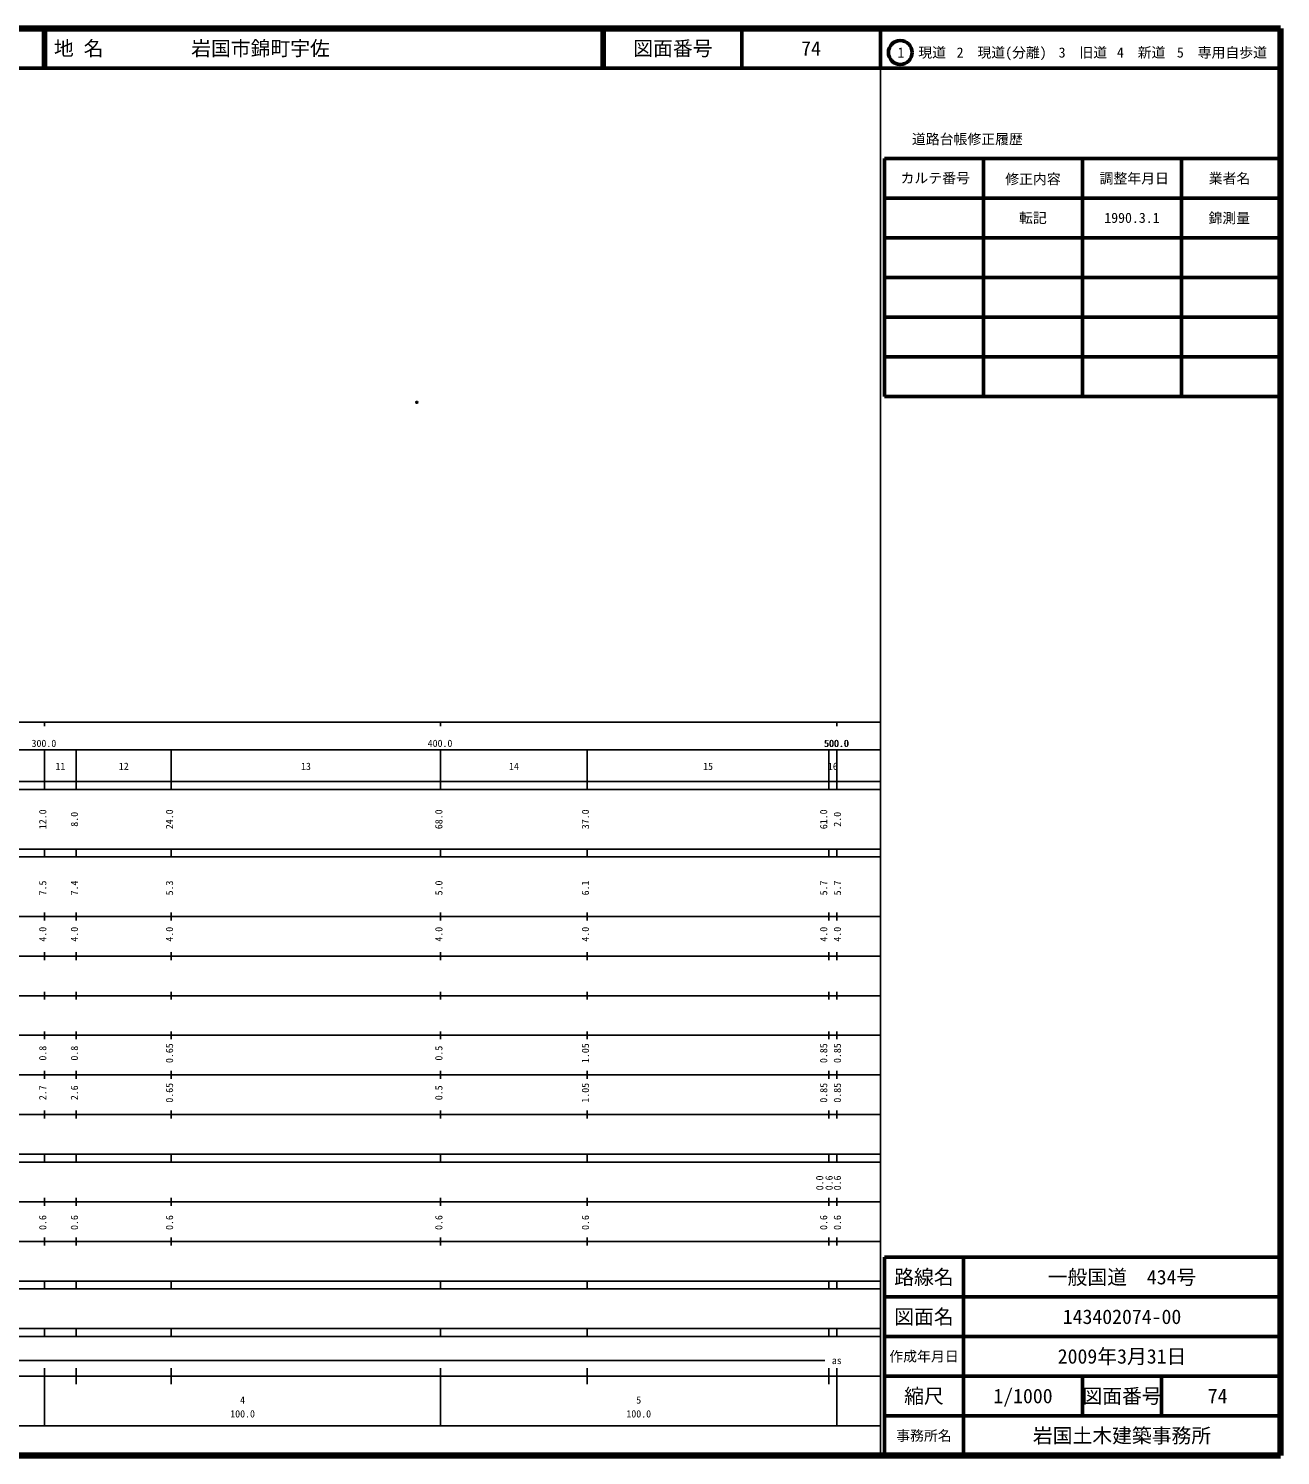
# Model space of a CAD drawing. Units: millimetres on the paper. Extents: x 40 to 680, y 20 to 380.
# Drawn here: x 364 to 680, y 20 to 380 of the extents above; entities that cross this region are included whole.
import ezdxf
from ezdxf.enums import TextEntityAlignment as Align

# ---------------------------------------------------------------- set-up
doc = ezdxf.new("R2010")
doc.units = ezdxf.units.MM
doc.header["$PDMODE"] = 32
doc.header["$PDSIZE"] = 0.5
doc.layers.add('M-OTRS', color=6, linetype='Continuous')
doc.layers.add('M-TTL-TXT', color=7, linetype='Continuous')
for name, color, linetype, lineweight in [('M-TTL', 2, 'Continuous', 140), ('M-TTL-BAND', 7, 'Continuous', 25), ('M-TTL-FRAM', 2, 'Continuous', 50), ('M-TTL-LINE', 7, 'Continuous', 50)]:
    doc.layers.add(name, color=color, linetype=linetype, lineweight=lineweight)
doc.styles.add('ＭＳ ゴシック', font='')
doc.styles.get('ＭＳ ゴシック').set_extended_font_data('MS Gothic')

msp = doc.modelspace()

# ---------------------------------------------------------------- linework, layer by layer
at = {"layer": 'M-OTRS'}
msp.add_point((461.969, 285.693), dxfattribs=at)
at = {"layer": 'M-TTL'}
for p, q in [((680, 380), (40, 380)), ((680, 20), (680, 380)), ((40, 20), (680, 20))]:
    msp.add_line(p, q, dxfattribs=at)
at = {"layer": 'M-TTL-BAND'}
for p, q in [((579, 20), (579, 370)), ((40, 205), (579, 205)), ((368, 205), (368, 204)), ((468, 205), (468, 204)), ((568, 205), (568, 204)), ((68, 198), (579, 198)), ((368, 188), (368, 198)), ((376, 188), (376, 198)), ((400, 188), (400, 198)), ((468, 188), (468, 198)), ((505, 188), (505, 198)), ((566, 188), (566, 198)), ((568, 188), (568, 198)), ((40, 190), (579, 190)), ((40, 188), (579, 188)), ((40, 173), (579, 173)), ((368, 171), (368, 173)), ((376, 171), (376, 173)), ((400, 171), (400, 173)), ((468, 171), (468, 173)), ((505, 171), (505, 173)), ((566, 171), (566, 173)), ((568, 171), (568, 173)), ((40, 171), (579, 171)), ((40, 156), (579, 156)), ((368, 155), (368, 157)), ((376, 155), (376, 157)), ((400, 155), (400, 157)), ((468, 155), (468, 157)), ((505, 155), (505, 157)), ((566, 155), (566, 157)), ((568, 155), (568, 157)), ((46, 146), (579, 146)), ((368, 145), (368, 147)), ((376, 145), (376, 147)), ((400, 145), (400, 147)), ((468, 145), (468, 147)), ((505, 145), (505, 147)), ((566, 145), (566, 147)), ((568, 145), (568, 147)), ((368, 135), (368, 137)), ((376, 135), (376, 137)), ((400, 135), (400, 137)), ((468, 135), (468, 137)), ((505, 135), (505, 137)), ((566, 135), (566, 137)), ((568, 135), (568, 137)), ((52, 136), (579, 136)), ((46, 126), (579, 126)), ((368, 125), (368, 127)), ((376, 125), (376, 127)), ((400, 125), (400, 127)), ((468, 125), (468, 127)), ((505, 125), (505, 127)), ((566, 125), (566, 127)), ((568, 125), (568, 127)), ((52, 116), (579, 116)), ((368, 115), (368, 117)), ((376, 115), (376, 117)), ((400, 115), (400, 117)), ((468, 115), (468, 117)), ((505, 115), (505, 117)), ((566, 115), (566, 117)), ((568, 115), (568, 117)), ((46, 106), (579, 106)), ((368, 105), (368, 107)), ((376, 105), (376, 107)), ((400, 105), (400, 107)), ((468, 105), (468, 107)), ((505, 105), (505, 107)), ((566, 105), (566, 107)), ((568, 105), (568, 107)), ((40, 96), (579, 96)), ((40, 94), (579, 94)), ((368, 94), (368, 96)), ((376, 94), (376, 96)), ((400, 94), (400, 96)), ((468, 94), (468, 96)), ((505, 94), (505, 96)), ((566, 94), (566, 96)), ((568, 94), (568, 96)), ((49, 84), (579, 84)), ((368, 83), (368, 85)), ((376, 83), (376, 85)), ((400, 83), (400, 85)), ((468, 83), (468, 85)), ((505, 83), (505, 85)), ((566, 83), (566, 85)), ((568, 83), (568, 85)), ((40, 74), (579, 74)), ((368, 73), (368, 75)), ((376, 73), (376, 75)), ((400, 73), (400, 75)), ((468, 73), (468, 75)), ((505, 73), (505, 75)), ((566, 73), (566, 75)), ((568, 73), (568, 75)), ((40, 64), (579, 64)), ((40, 62), (579, 62)), ((368, 62), (368, 64)), ((376, 62), (376, 64)), ((400, 62), (400, 64)), ((468, 62), (468, 64)), ((505, 62), (505, 64)), ((566, 62), (566, 64)), ((568, 62), (568, 64)), ((40, 52), (579, 52)), ((368, 50), (368, 52)), ((376, 50), (376, 52)), ((400, 50), (400, 52)), ((468, 50), (468, 52)), ((505, 50), (505, 52)), ((566, 50), (566, 52)), ((568, 50), (568, 52)), ((40, 50), (579, 50)), ((71, 44), (565, 44)), ((40, 40), (579, 40)), ((368, 27.5), (368, 42)), ((376, 38), (376, 42)), ((400, 38), (400, 42)), ((468, 27.5), (468, 42)), ((505, 38), (505, 42)), ((566, 38), (566, 42)), ((568, 27.5), (568, 42)), ((68, 27.5), (579, 27.5))]:
    msp.add_line(p, q, dxfattribs=at)
at = {"layer": 'M-TTL-FRAM'}
for p, q in [((580, 347.197), (580, 287.197)), ((580, 347.197), (680, 347.197)), ((580, 287.197), (680, 287.197)), ((680, 70), (580, 70)), ((580, 70), (580, 20))]:
    msp.add_line(p, q, dxfattribs=at)
at = {"layer": 'M-TTL-LINE'}
for p, q in [((367.75, 380), (367.75, 370)), ((368.25, 380), (368.25, 370)), ((508.747, 380), (508.747, 370)), ((509.247, 380), (509.247, 370)), ((543.997, 380), (543.997, 370)), ((579, 380), (579, 370)), ((40, 370), (680, 370)), ((605, 347.197), (605, 287.197)), ((630, 347.197), (630, 287.197)), ((655, 347.197), (655, 287.197)), ((580, 337.197), (680, 337.197)), ((580, 327.197), (680, 327.197)), ((580, 317.197), (680, 317.197)), ((580, 307.197), (680, 307.197)), ((580, 297.197), (680, 297.197)), ((600, 70), (600, 20)), ((680, 60), (580, 60)), ((680, 50), (580, 50)), ((680, 40), (580, 40)), ((630, 40), (630, 30)), ((650, 40), (650, 30)), ((680, 30), (580, 30))]:
    msp.add_line(p, q, dxfattribs=at)
msp.add_circle((584.031, 373.958), 3, dxfattribs=at)

# ---------------------------------------------------------------- texts
at = {"layer": 'M-TTL-BAND', "style": 'ＭＳ ゴシック'}
for s, p in [('300.0', (367.844, 198.195)), ('400.0', (467.844, 198.195)), ('500.0', (567.844, 198.195)), ('500.0', (568, 198.195)), ('11', (372, 192.405)), ('12', (388, 192.405)), ('13', (434, 192.405)), ('14', (486.5, 192.405)), ('15', (535.5, 192.405)), ('16', (567, 192.405)), ('as', (568, 42.5)), ('4', (418, 32.523)), ('5', (518, 32.523)), ('100.0', (418, 29.033)), ('100.0', (518, 29.033))]:
    msp.add_text(s, height=1.833, dxfattribs=at).set_placement(p, align=Align.BOTTOM_CENTER)
for s, p in [('12.0', (369, 180.5)), ('8.0', (377, 180.5)), ('24.0', (401, 180.5)), ('68.0', (469, 180.5)), ('37.0', (506, 180.5)), ('61.0', (566.132, 180.5)), ('2.0', (569.604, 180.5)), ('7.5', (369, 163.174)), ('7.4', (377, 163.174)), ('5.3', (401, 163.174)), ('5.0', (469, 163.174)), ('6.1', (506, 163.174)), ('5.7', (566.132, 163.174)), ('5.7', (569.604, 163.174)), ('4.0', (369, 151.5)), ('4.0', (377, 151.5)), ('4.0', (401, 151.5)), ('4.0', (469, 151.5)), ('4.0', (506, 151.5)), ('4.0', (566.132, 151.5)), ('4.0', (569.604, 151.5)), ('0.8', (369, 121.5)), ('0.8', (377, 121.5)), ('0.65', (401, 121.5)), ('0.5', (469, 121.5)), ('1.05', (506, 121.5)), ('0.85', (566.132, 121.5)), ('0.85', (569.604, 121.5)), ('2.7', (369, 111.5)), ('2.6', (377, 111.5)), ('0.65', (401, 111.5)), ('0.5', (469, 111.5)), ('1.05', (506, 111.5)), ('0.85', (566.132, 111.5)), ('0.85', (569.604, 111.5)), ('0.0', (565.132, 88.764)), ('0.6', (567.502, 88.764)), ('0.6', (569.604, 88.764)), ('0.6', (369, 78.764)), ('0.6', (377, 78.764)), ('0.6', (401, 78.764)), ('0.6', (469, 78.764)), ('0.6', (506, 78.764)), ('0.6', (566.132, 78.764)), ('0.6', (569.604, 78.764))]:
    msp.add_text(s, height=1.833, rotation=90, dxfattribs=at).set_placement(p, align=Align.BOTTOM_CENTER)
at = {"layer": 'M-TTL-TXT', "style": 'ＭＳ ゴシック'}
for s, p in [('地 名', (370.38, 375)), ('岩国市錦町宇佐', (405.024, 375))]:
    msp.add_text(s, height=3.666, dxfattribs=at).set_placement(p, align=Align.MIDDLE_LEFT)
for s, height, p in [('図面番号', 3.666, (526.622, 375)), ('74', 3.666, (561.497, 375)), ('1\u3000現道', 2.566, (589.448, 373.958)), ('2\u3000現道(分離)', 2.566, (609.619, 373.958)), ('3\u3000旧道', 2.566, (630.121, 373.958)), ('4\u3000新道', 2.566, (644.824, 373.958)), ('5\u3000専用自歩道', 2.566, (665.228, 373.958)), ('道路台帳修正履歴', 2.566, (600.968, 352.113)), ('カルテ番号', 2.566, (592.839, 342.277)), ('修正内容', 2.566, (617.509, 342.023)), ('調整年月日', 2.566, (643.089, 342.197)), ('業者名', 2.566, (667.134, 342.197)), ('転記', 2.566, (617.5, 332.245)), ('1990.3.1', 2.566, (642.5, 332.245)), ('錦測量', 2.566, (667.077, 332.189)), ('路線名', 3.666, (590, 65)), ('路線名', 3.666, (590, 65)), ('一般国道\u3000434号', 3.666, (640, 65)), ('図面名', 3.666, (590, 55)), ('図面名', 3.666, (590, 55)), ('143402074-00', 3.666, (640, 55)), ('2009年3月31日', 3.666, (640, 45)), ('作成年月日', 2.566, (590, 45)), ('作成年月日', 2.566, (590, 45)), ('縮尺', 3.666, (590, 35)), ('縮尺', 3.666, (590, 35)), ('1/1000', 3.666, (615, 35)), ('図面番号', 3.666, (640, 35)), ('図面番号', 3.666, (640, 35)), ('74', 3.666, (664.125, 35)), ('事務所名', 2.566, (590, 25)), ('事務所名', 2.566, (590, 25)), ('岩国土木建築事務所', 3.666, (640, 25))]:
    msp.add_text(s, height=height, dxfattribs=at).set_placement(p, align=Align.MIDDLE_CENTER)

doc.saveas('drawing.dxf')
